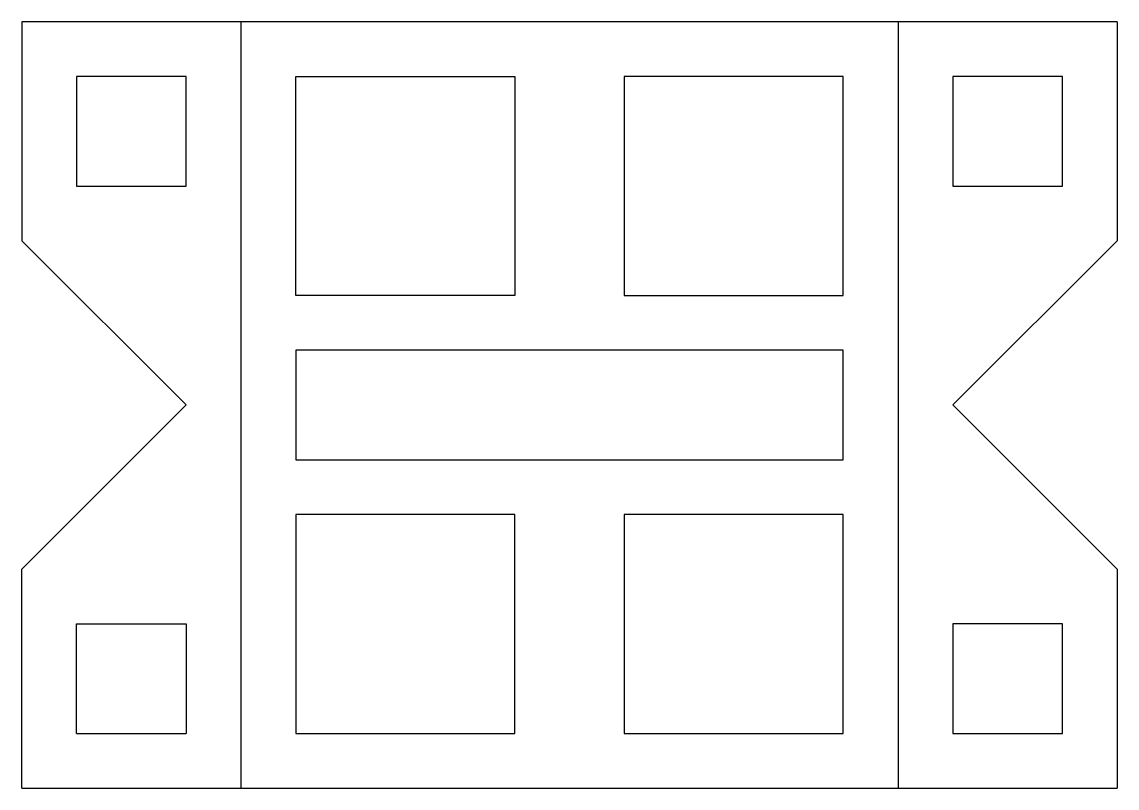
# Model space of a CAD drawing. Header units: inches. Extents: x 1 to 11, y 1 to 8.
import ezdxf

# ---------------------------------------------------------------- set-up
doc = ezdxf.new("R2010")
doc.units = ezdxf.units.IN
doc.header["$MEASUREMENT"] = 0

msp = doc.modelspace()

# ---------------------------------------------------------------- linework, layer by layer
for p, q in [((11, 8), (1, 8)), ((1, 8), (1, 6)), ((3, 8), (3, 1)), ((9, 8), (9, 1)), ((11, 8), (11, 6)), ((1.5, 7.5), (1.5, 6.5)), ((2.5, 7.5), (1.5, 7.5)), ((2.5, 6.5), (2.5, 7.5)), ((3.5, 7.5), (5.5, 7.5)), ((3.5, 5.5), (3.5, 7.5)), ((5.5, 7.5), (5.5, 5.5)), ((6.5, 7.5), (6.5, 5.5)), ((8.5, 7.5), (6.5, 7.5)), ((8.5, 5.5), (8.5, 7.5)), ((9.5, 7.5), (9.5, 6.5)), ((10.5, 7.5), (9.5, 7.5)), ((10.5, 6.5), (10.5, 7.5)), ((1.5, 6.5), (2.5, 6.5)), ((9.5, 6.5), (10.5, 6.5)), ((2.5, 4.5), (1, 6)), ((9.5, 4.5), (11, 6)), ((5.5, 5.5), (3.5, 5.5)), ((6.5, 5.5), (8.5, 5.5)), ((3.5, 5), (3.5, 4)), ((8.5, 5), (3.5, 5)), ((8.5, 4), (8.5, 5)), ((1, 3), (2.5, 4.5)), ((11, 3), (9.5, 4.5)), ((3.5, 4), (8.5, 4)), ((5.5, 3.5), (3.5, 3.5)), ((3.5, 3.5), (3.5, 1.5)), ((5.5, 1.5), (5.5, 3.5)), ((6.5, 3.5), (6.5, 1.5)), ((8.5, 3.5), (6.5, 3.5)), ((8.5, 1.5), (8.5, 3.5)), ((1, 1), (1, 3)), ((11, 3), (11, 1)), ((1.5, 1.5), (1.5, 2.5)), ((1.5, 2.5), (2.5, 2.5)), ((2.5, 2.5), (2.5, 1.5)), ((9.5, 2.5), (9.5, 1.5)), ((10.5, 2.5), (9.5, 2.5)), ((10.5, 1.5), (10.5, 2.5)), ((1.5, 1.5), (2.5, 1.5)), ((3.5, 1.5), (5.5, 1.5)), ((6.5, 1.5), (8.5, 1.5)), ((9.5, 1.5), (10.5, 1.5)), ((1, 1), (11, 1))]:
    msp.add_line(p, q)

doc.saveas('drawing.dxf')
